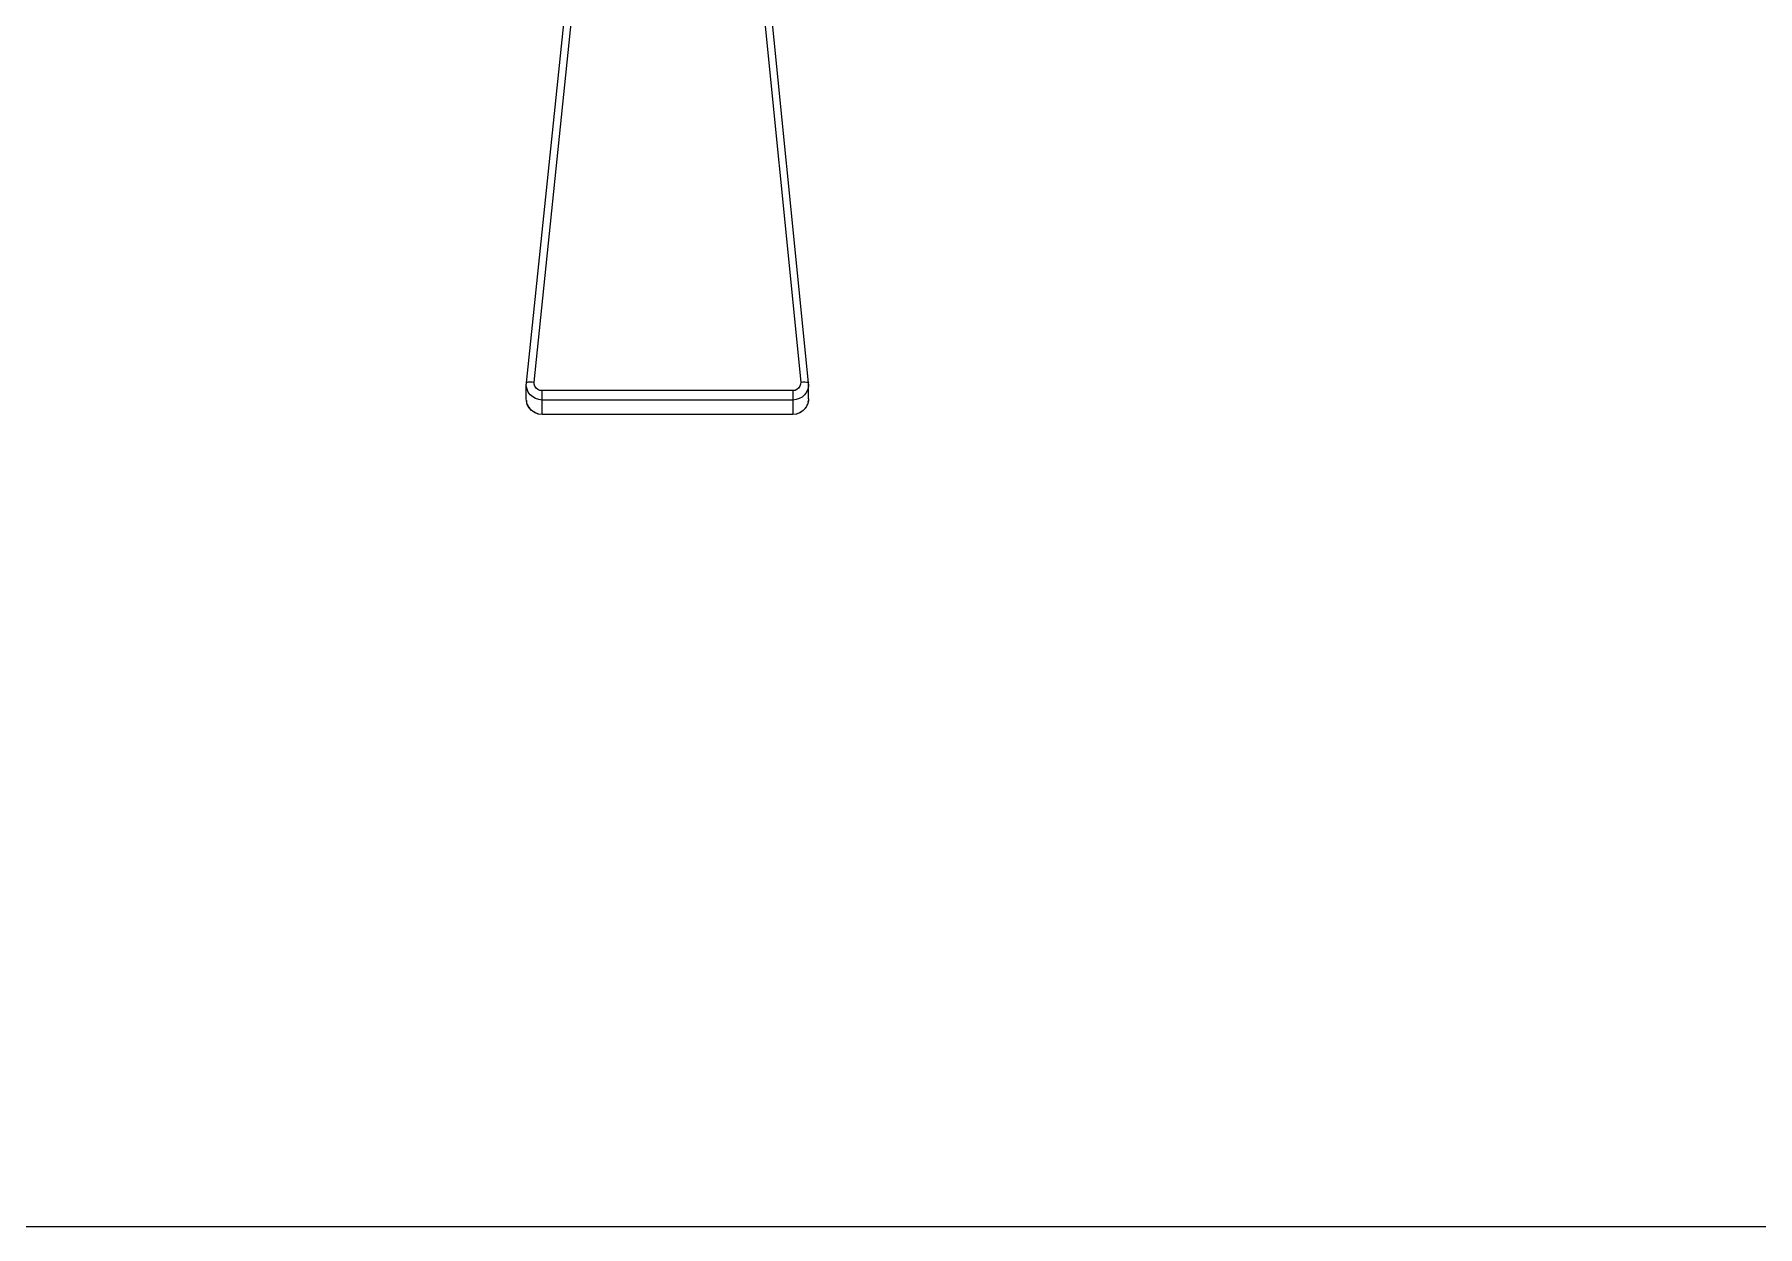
# Model space of a CAD drawing. Header units: millimetres. Extents: x 24547 to 62889, y 34568 to 56011.
# Drawn here: x 34445 to 35786, y 44095 to 45023 of the extents above; entities that cross this region are included whole.
import ezdxf

# ---------------------------------------------------------------- set-up
doc = ezdxf.new("R2010")
doc.units = ezdxf.units.MM
doc.linetypes.add('PEN_TYPE_1', pattern=[0])
doc.layers.add('www.cad-blocks.net', color=7, linetype='Continuous')

# ---------------------------------------------------------------- blocks, each defined once
blk = doc.blocks.new('A$C101533CE')
at = {"color": 7, "linetype": 'PEN_TYPE_1'}
for points in [[(340.9, 364.3), (305.7, 24.6)], [(311.9, 25.2), (347, 364.9)], [(485.3, 364.8), (519.3, 25.2)], [(525.5, 24.6), (491.4, 364.3)], [(305.7, 24.6), (305.9, 24.9), (306.6, 25.1), (307.5, 25.3), (308.8, 25.3), (310.3, 25.3), (311.9, 25.2)], [(305.7, 24.6), (305.7, 23.4)], [(318, 11.2), (315.5, 11.5), (313, 12.3), (310.8, 13.6), (308.8, 15.2), (307.3, 17.3), (306.3, 19.6), (305.7, 22.1), (305.7, 23.4)], [(305.7, 12.2), (305.7, 23.4)], [(318, 18.5), (316.3, 18.7), (314.8, 19.4), (313.4, 20.5), (312.5, 21.9), (311.9, 23.5), (311.9, 25.2)], [(513.2, 18.5), (318, 18.5)], [(318, 0), (318, 18.5)], [(519.3, 25.2), (519.2, 23.5), (518.7, 21.9), (517.7, 20.5), (516.4, 19.4), (514.9, 18.7), (513.2, 18.5)], [(525.5, 23.4), (525.4, 22), (524.9, 19.6), (523.8, 17.3), (522.3, 15.2), (520.4, 13.5), (518.2, 12.3), (515.7, 11.5), (513.2, 11.2)], [(513.2, 18.5), (513.2, 0)], [(519.3, 25.2), (520.9, 25.3), (522.4, 25.3), (523.7, 25.2), (524.6, 25.1), (525.3, 24.9), (525.5, 24.6)], [(525.5, 23.4), (525.5, 24.6)], [(525.5, 12.2), (525.5, 23.4)], [(318, 0), (315.1, 0.3), (312.3, 1.4), (309.9, 3), (307.9, 5.2), (306.5, 7.7), (305.8, 10.5), (305.7, 12.2)], [(305.8, 10.8), (306, 9.8)], [(306.4, 8.1), (306.9, 6.9)], [(307.6, 5.7), (308.5, 4.5)], [(309.3, 3.7), (310.5, 2.6)], [(311.3, 2.1), (312.9, 1.1)], [(318, 0), (315.5, 0.3), (313.4, 1)], [(513.2, 11.2), (318, 11.2)], [(525.5, 12.2), (525.4, 10.5), (524.7, 7.7), (523.3, 5.1), (521.3, 3), (518.8, 1.4), (516.1, 0.3), (513.2, 0)], [(517.8, 1), (515.7, 0.3), (513.2, 0)], [(518.3, 1.1), (519.9, 2.1)], [(520.7, 2.6), (521.9, 3.7)], [(522.7, 4.5), (523.5, 5.7)], [(524.2, 6.9), (524.7, 8)], [(525.2, 9.7), (525.4, 10.7)], [(513.2, 0), (318, 0)]]:
    blk.add_lwpolyline(points, dxfattribs=at)
blk = doc.blocks.new('FORMAT')
at = {"layer": 'www.cad-blocks.net', "color": 155, "true_color": 0x546d8e}
blk.add_line((28248.9, 44094.9), (62888.5, 44094.9), dxfattribs=at)

msp = doc.modelspace()

# ---------------------------------------------------------------- block references
for name, p in [('FORMAT', (0, 0)), ('A$C101533CE', (34522.2, 44727))]:
    msp.add_blockref(name, p)

doc.saveas('drawing.dxf')
